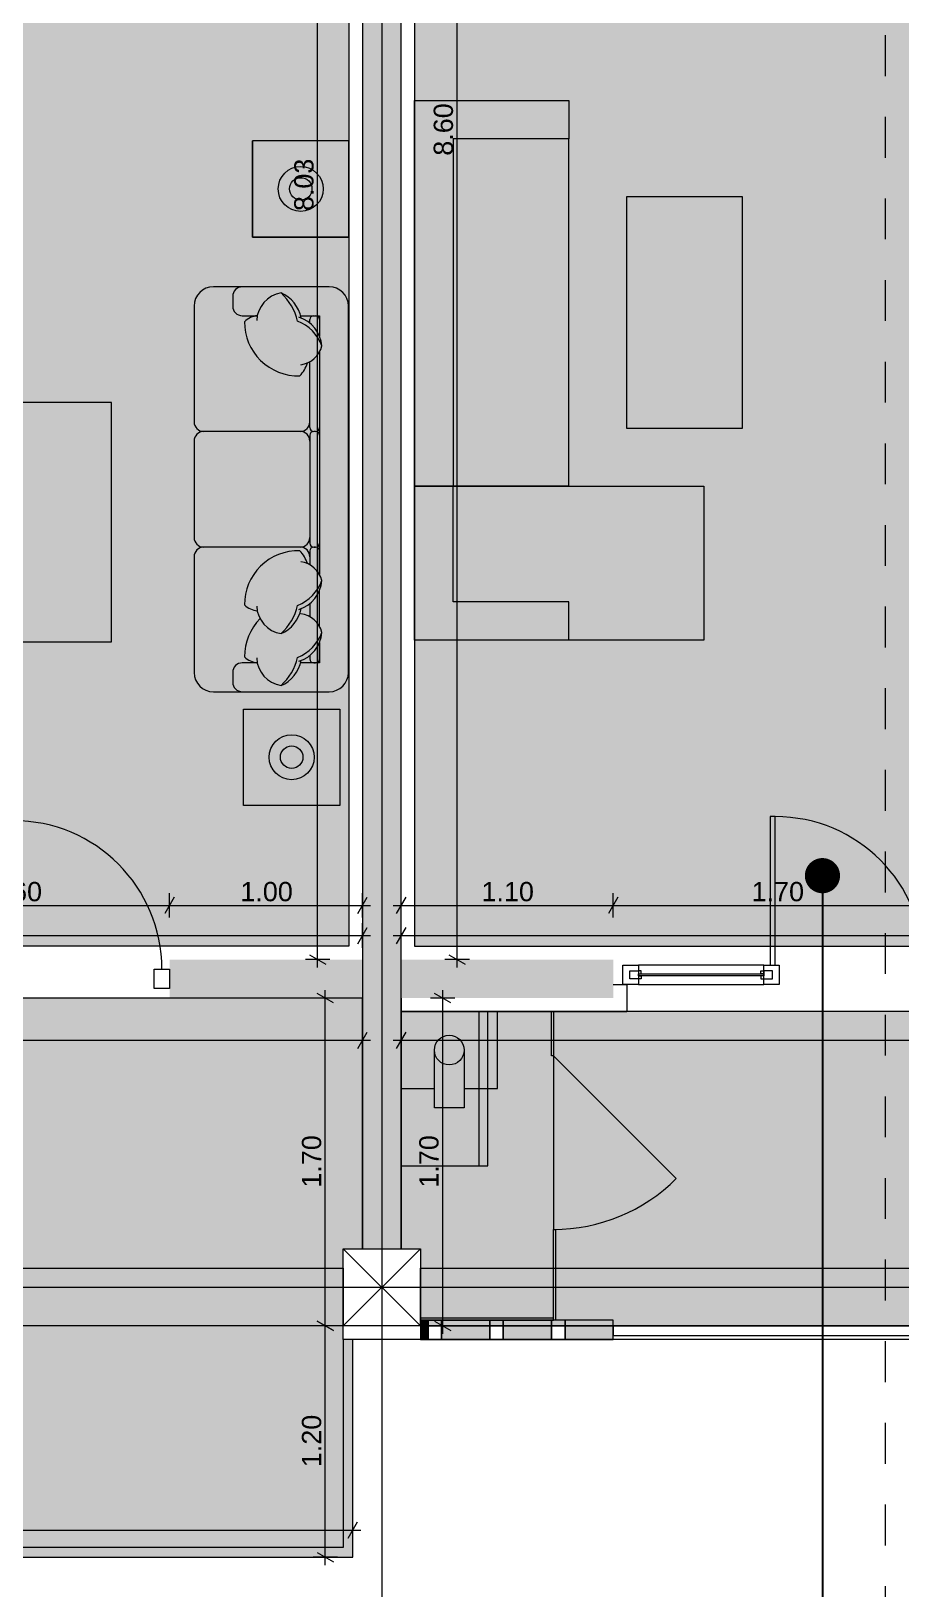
# Model space of a CAD drawing. Header units: millimetres. Extents: x 475616349 to 476941521, y 4620115302 to 4621446928.
# Drawn here: x 476502821 to 476507329, y 4620462746 to 4620470825 of the extents above; entities that cross this region are included whole.
import ezdxf

# ---------------------------------------------------------------- set-up
doc = ezdxf.new("R2010")
doc.units = ezdxf.units.MM
doc.header["$MEASUREMENT"] = 0
doc.linetypes.add('Dashed', pattern=[423.333333, 211.666667, -211.666667])
for name, color, linetype, lineweight in [('2D Drafting - General_Pen_No__1_Pen_No__7', 7, 'Continuous', 0), ('2D Drafting - General_Pen_No__250_Pen_No__7_Pen_No__250', 7, 'Continuous', 0), ('2D Drafting - General_Pen_No__250_Pen_No__7_Pen_No__7', 7, 'Continuous', 0), ('2D Drafting - General_Pen_No__7_Pen_No__250', 7, 'Continuous', 0), ('2D Drafting - General_Pen_No__7_Pen_No__7_Pen_No__7', 7, 'Continuous', 0), ('Doors_Pen_No__7_Pen_No__7_Pen_No__7', 7, 'Continuous', 0), ('G-Anno-Nplt_Pen_No__151', 151, 'Continuous', 0), ('G-Anno-Nplt_Pen_No__255', 255, 'Continuous', 0), ('G-Anno-Nplt_Pen_No__4', 7, 'Continuous', 0), ('gegmebi_Pen_No__1_Pen_No__7', 7, 'Continuous', 0), ('kar-panjara_Pen_No__7_Pen_No__7_Pen_No__7', 7, 'Continuous', 0), ('New_0_Pen_No__7', 7, 'Continuous', 0), ('New_2D Drafting - General_Pen_No__250_Pen_No__7_Pen_No__255', 255, 'Continuous', 0), ('New_2D Drafting - General_Pen_No__2_Pen_No__250', 7, 'Continuous', 0), ('New_aveji_Pen_No__7', 7, 'Continuous', 0), ('New_G-Anno-Nplt_Pen_No__250', 7, 'Continuous', 0), ('New_G-Anno-Nplt_Pen_No__4', 7, 'Continuous', 0), ('New_reg_nak_Pen_No__250', 7, 'Continuous', 0), ('New_reg_nak_Pen_No__7', 7, 'Continuous', 0), ('New_shenobebi_Pen_No__1', 1, 'Continuous', 0), ('New_Structural - Bearing_Pen_No__250', 7, 'Continuous', 0), ('New_Structural - Bearing_Pen_No__7', 7, 'Continuous', 0), ('New_zoma_Pen_No__4', 7, 'Continuous', 0), ('New_zoma_Pen_No__7', 7, 'Continuous', 0), ('zoma_Pen_No__142', 142, 'Continuous', 0), ('zoma_Pen_No__5_Pen_No__5', 5, 'Continuous', 0)]:
    doc.layers.add(name, color=color, linetype=linetype, lineweight=lineweight)
doc.layers.add('New_zoma', color=7, linetype='Continuous')
doc.layers.add('zoma', color=7, linetype='Continuous')
doc.styles.add('GENERATED_STYLE_1', font='arial.ttf')
doc.styles.add('GENERATED_STYLE_2', font='arial.ttf')
doc.dimstyles.new('GENERATED_STYLE__1', dxfattribs={"dimtxt": 200, "dimasz": 64.421331, "dimexe": 0.18, "dimexo": 3, "dimgap": 0.09, "dimtad": 1, "dimtih": 1, "dimtoh": 1, "dimlfac": 0.001, "dimzin": 0, "dimdsep": 46, "dimtxsty": 'GENERATED_STYLE_2', "dimblk": 'ARROWHEAD_2', "dimblk1": 'ARROWHEAD_2', "dimblk2": 'ARROWHEAD_2', "dimcen": 0.09, "dimclrd": 142, "dimclre": 142, "dimclrt": 142, "dimadec": 0, "dimazin": 0, "dimtfac": 1, "dimtdec": 4, "dimtmove": 0, "dimatfit": 3, "dimfxl": 1, "dimtolj": 1, "dimtzin": 0, "dimarcsym": 0})
doc.dimstyles.new('GENERATED_STYLE__18', dxfattribs={"dimtxt": 100, "dimasz": 64.421331, "dimexe": 0.18, "dimexo": 3, "dimgap": 0.09, "dimtad": 1, "dimtih": 1, "dimtoh": 1, "dimlfac": 0.001, "dimzin": 0, "dimdsep": 46, "dimtxsty": 'GENERATED_STYLE_1', "dimblk": 'ARROWHEAD_2', "dimblk1": 'ARROWHEAD_2', "dimblk2": 'ARROWHEAD_2', "dimcen": 0.09, "dimclrd": 7, "dimclre": 7, "dimclrt": 7, "dimadec": 0, "dimazin": 0, "dimtfac": 1, "dimtdec": 4, "dimtmove": 0, "dimatfit": 3, "dimfxl": 1, "dimtolj": 1, "dimtzin": 0, "dimarcsym": 0})
doc.dimstyles.new('GENERATED_STYLE__19', dxfattribs={"dimtxt": 100, "dimasz": 64.421331, "dimexe": 0.18, "dimexo": 3, "dimgap": 0.09, "dimtad": 1, "dimlfac": 0.001, "dimzin": 0, "dimdsep": 46, "dimtxsty": 'GENERATED_STYLE_1', "dimblk": 'ARROWHEAD_2', "dimblk1": 'ARROWHEAD_2', "dimblk2": 'ARROWHEAD_2', "dimcen": 0.09, "dimclrd": 7, "dimclre": 7, "dimclrt": 7, "dimadec": 0, "dimazin": 0, "dimtfac": 1, "dimtdec": 4, "dimtmove": 0, "dimatfit": 3, "dimfxl": 1, "dimtolj": 1, "dimtzin": 0, "dimarcsym": 0})
doc.dimstyles.new('GENERATED_STYLE__3', dxfattribs={"dimtxt": 200, "dimasz": 64.421331, "dimexe": 0.18, "dimexo": 3, "dimgap": 0.09, "dimtad": 1, "dimtih": 1, "dimtoh": 1, "dimlfac": 0.001, "dimzin": 0, "dimdsep": 46, "dimtxsty": 'GENERATED_STYLE_2', "dimblk": 'ARROWHEAD_2', "dimblk1": 'ARROWHEAD_2', "dimblk2": 'ARROWHEAD_2', "dimcen": 0.09, "dimclrd": 142, "dimclre": 142, "dimclrt": 142, "dimadec": 0, "dimazin": 0, "dimtfac": 1, "dimtdec": 4, "dimtmove": 2, "dimatfit": 3, "dimfxl": 1, "dimtolj": 1, "dimtzin": 0, "dimarcsym": 0})
doc.dimstyles.new('GENERATED_STYLE__47', dxfattribs={"dimtxt": 0.18, "dimasz": 364.8, "dimexe": 0.18, "dimexo": 0.0625, "dimgap": 0.09, "dimtad": 0, "dimtih": 1, "dimtoh": 1, "dimdec": 4, "dimzin": 0, "dimdsep": 46, "dimcen": 0.09, "dimadec": 0, "dimazin": 0, "dimtfac": 1, "dimtdec": 4, "dimtmove": 0, "dimatfit": 3, "dimldrblk": 'ARROWHEAD_11', "dimfxl": 1, "dimtolj": 1, "dimtzin": 0, "dimarcsym": 0})

# ---------------------------------------------------------------- blocks, each defined once
blk = doc.blocks.new('*D1298', base_point=(476577134.1, 4620325125.7))
at = {"layer": 'New_zoma_Pen_No__4', "color": 7, "linetype": 'Continuous', "lineweight": 0, "transparency": 16777216}
for p, q in [((476497738.4, 4620466070.8), (476497738.4, 4620466197.9)), ((476504538.4, 4620466070.8), (476504538.4, 4620466197.9)), ((476497696.9, 4620466134.3), (476497738.4, 4620466134.3)), ((476497762.8, 4620466176.7), (476497713.9, 4620466092)), ((476497738.4, 4620466134.3), (476504538.4, 4620466134.3)), ((476504513.9, 4620466092), (476504562.8, 4620466176.7)), ((476504538.4, 4620466134.3), (476504579.8, 4620466134.3))]:
    blk.add_line(p, q, dxfattribs=at)
at = {"layer": 'New_zoma_Pen_No__7', "color": 7, "lineweight": 0, "transparency": 16777216, "insert": (476501005.3, 4620466154.3), "char_height": 100, "attachment_point": 7, "style": 'GENERATED_STYLE_1'}
blk.add_mtext('\\A1;{\\pql;\\fArial|b0|i0|c0|p34;6.80}', dxfattribs=at)
blk = doc.blocks.new('ARROWHEAD_2')
at = {"color": 0, "linetype": 'Continuous', "lineweight": 0}
for p, q in [((0, 0), (-1, 0)), ((-0.38, -0.66), (0.38, 0.66))]:
    blk.add_line(p, q, dxfattribs=at)
blk = doc.blocks.new('*D1302', base_point=(476577134.1, 4620325125.7))
at = {"layer": 'New_zoma_Pen_No__4', "color": 7, "linetype": 'Continuous', "lineweight": 0, "transparency": 16777216}
for p, q in [((476501963.1, 4620466333.1), (476501914.2, 4620466248.4)), ((476501938.7, 4620466227.2), (476501938.7, 4620466354.3)), ((476501938.7, 4620466290.7), (476503538.7, 4620466290.7)), ((476503563.1, 4620466333.1), (476503514.2, 4620466248.4)), ((476503538.7, 4620466227.2), (476503538.7, 4620466354.3))]:
    blk.add_line(p, q, dxfattribs=at)
at = {"layer": 'New_zoma_Pen_No__7', "color": 7, "lineweight": 0, "transparency": 16777216, "insert": (476502605.6, 4620466310.7), "char_height": 100, "attachment_point": 7, "style": 'GENERATED_STYLE_1'}
blk.add_mtext('\\A1;{\\pql;\\fArial|b0|i0|c0|p34;1.60}', dxfattribs=at)
blk = doc.blocks.new('*D1303', base_point=(476577134.1, 4620325125.7))
at = {"layer": 'New_zoma_Pen_No__4', "color": 7, "linetype": 'Continuous', "lineweight": 0, "transparency": 16777216}
for p, q in [((476503563.1, 4620466333.1), (476503514.2, 4620466248.4)), ((476503538.7, 4620466227.2), (476503538.7, 4620466354.3)), ((476503538.7, 4620466290.7), (476504538.4, 4620466290.7)), ((476504513.9, 4620466248.4), (476504562.8, 4620466333.1)), ((476504538.4, 4620466227.2), (476504538.4, 4620466354.3)), ((476504538.4, 4620466290.7), (476504579.8, 4620466290.7))]:
    blk.add_line(p, q, dxfattribs=at)
at = {"layer": 'New_zoma_Pen_No__7', "color": 7, "lineweight": 0, "transparency": 16777216, "insert": (476503905.5, 4620466310.7), "char_height": 100, "attachment_point": 7, "style": 'GENERATED_STYLE_1'}
blk.add_mtext('\\A1;{\\pql;\\fArial|b0|i0|c0|p34;1.00}', dxfattribs=at)
blk = doc.blocks.new('*D1312', base_point=(476577134.1, 4620325125.7))
at = {"layer": 'New_zoma_Pen_No__4', "color": 7, "linetype": 'Continuous', "lineweight": 0, "transparency": 16777216}
for p, q in [((476504369.7, 4620474039), (476504242.5, 4620474039)), ((476504263.7, 4620474063.4), (476504348.5, 4620474014.5)), ((476504306.1, 4620466010), (476504306.1, 4620474039)), ((476504263.7, 4620466034.4), (476504348.5, 4620465985.5)), ((476504369.7, 4620466010), (476504242.5, 4620466010)), ((476504306.1, 4620465968.5), (476504306.1, 4620466010))]:
    blk.add_line(p, q, dxfattribs=at)
at = {"layer": 'New_zoma_Pen_No__7', "color": 7, "lineweight": 0, "transparency": 16777216, "insert": (476504286.1, 4620469891.4), "char_height": 100, "attachment_point": 7, "rotation": 90, "style": 'GENERATED_STYLE_1'}
blk.add_mtext('\\A1;{\\pql;\\fArial|b0|i0|c0|p34;8.03}', dxfattribs=at)
blk = doc.blocks.new('*D1315', base_point=(476577134.1, 4620325125.7))
at = {"layer": 'New_zoma_Pen_No__4', "color": 7, "linetype": 'Continuous', "lineweight": 0, "transparency": 16777216}
for p, q in [((476504738.4, 4620466070.8), (476504738.4, 4620466197.9)), ((476511438.4, 4620466070.8), (476511438.4, 4620466197.9)), ((476504696.9, 4620466134.3), (476504738.4, 4620466134.3)), ((476504762.8, 4620466176.7), (476504713.9, 4620466092)), ((476504738.4, 4620466134.3), (476511438.4, 4620466134.3)), ((476511413.9, 4620466092), (476511462.8, 4620466176.7)), ((476511438.4, 4620466134.3), (476511479.8, 4620466134.3))]:
    blk.add_line(p, q, dxfattribs=at)
at = {"layer": 'New_zoma_Pen_No__7', "color": 7, "lineweight": 0, "transparency": 16777216, "insert": (476507955.3, 4620466154.3), "char_height": 100, "attachment_point": 7, "style": 'GENERATED_STYLE_1'}
blk.add_mtext('\\A1;{\\pql;\\fArial|b0|i0|c0|p34;6.70}', dxfattribs=at)
blk = doc.blocks.new('*D1316', base_point=(476577134.1, 4620325125.7))
at = {"layer": 'New_zoma_Pen_No__4', "color": 7, "linetype": 'Continuous', "lineweight": 0, "transparency": 16777216}
for p, q in [((476504696.9, 4620466290.7), (476504738.4, 4620466290.7)), ((476504762.8, 4620466333.1), (476504713.9, 4620466248.4)), ((476504738.4, 4620466227.2), (476504738.4, 4620466354.3)), ((476504738.4, 4620466290.7), (476505838.4, 4620466290.7)), ((476505862.8, 4620466333.1), (476505813.9, 4620466248.4)), ((476505838.4, 4620466227.2), (476505838.4, 4620466354.3))]:
    blk.add_line(p, q, dxfattribs=at)
at = {"layer": 'New_zoma_Pen_No__7', "color": 7, "lineweight": 0, "transparency": 16777216, "insert": (476505155.3, 4620466310.7), "char_height": 100, "attachment_point": 7, "style": 'GENERATED_STYLE_1'}
blk.add_mtext('\\A1;{\\pql;\\fArial|b0|i0|c0|p34;1.10}', dxfattribs=at)
blk = doc.blocks.new('*D1317', base_point=(476577134.1, 4620325125.7))
at = {"layer": 'New_zoma_Pen_No__4', "color": 7, "linetype": 'Continuous', "lineweight": 0, "transparency": 16777216}
for p, q in [((476505862.8, 4620466333.1), (476505813.9, 4620466248.4)), ((476505838.4, 4620466227.2), (476505838.4, 4620466354.3)), ((476505838.4, 4620466290.7), (476507538.5, 4620466290.7)), ((476507562.9, 4620466333.1), (476507514, 4620466248.4)), ((476507538.5, 4620466227.2), (476507538.5, 4620466354.3))]:
    blk.add_line(p, q, dxfattribs=at)
at = {"layer": 'New_zoma_Pen_No__7', "color": 7, "lineweight": 0, "transparency": 16777216, "insert": (476506555.4, 4620466310.7), "char_height": 100, "attachment_point": 7, "style": 'GENERATED_STYLE_1'}
blk.add_mtext('\\A1;{\\pql;\\fArial|b0|i0|c0|p34;1.70}', dxfattribs=at)
blk = doc.blocks.new('*D1321', base_point=(476577134.1, 4620325125.7))
at = {"layer": 'New_zoma_Pen_No__4', "color": 7, "linetype": 'Continuous', "lineweight": 0, "transparency": 16777216}
for p, q in [((476497762.8, 4620465633.4), (476497713.9, 4620465548.7)), ((476497738.4, 4620465527.5), (476497738.4, 4620465654.6)), ((476504513.9, 4620465548.7), (476504562.8, 4620465633.4)), ((476504538.4, 4620465527.5), (476504538.4, 4620465654.6)), ((476497696.9, 4620465591), (476497738.4, 4620465591)), ((476497738.4, 4620465591), (476504538.4, 4620465591)), ((476504538.4, 4620465591), (476504579.8, 4620465591))]:
    blk.add_line(p, q, dxfattribs=at)
at = {"layer": 'New_zoma_Pen_No__7', "color": 7, "lineweight": 0, "transparency": 16777216, "insert": (476501005.3, 4620465611), "char_height": 100, "attachment_point": 7, "style": 'GENERATED_STYLE_1'}
blk.add_mtext('\\A1;{\\pql;\\fArial|b0|i0|c0|p34;6.80}', dxfattribs=at)
blk = doc.blocks.new('*D1322', base_point=(476577134.1, 4620325125.7))
at = {"layer": 'New_zoma_Pen_No__4', "color": 7, "linetype": 'Continuous', "lineweight": 0, "transparency": 16777216}
for p, q in [((476504409.4, 4620465810), (476504282.2, 4620465810)), ((476504388.2, 4620465785.5), (476504303.4, 4620465834.4)), ((476504345.8, 4620465810), (476504345.8, 4620465851.4)), ((476504345.8, 4620464110), (476504345.8, 4620465810)), ((476504409.4, 4620464110), (476504282.2, 4620464110)), ((476504303.4, 4620464134.4), (476504388.2, 4620464085.5)), ((476504345.8, 4620464068.5), (476504345.8, 4620464110))]:
    blk.add_line(p, q, dxfattribs=at)
at = {"layer": 'New_zoma_Pen_No__7', "color": 7, "lineweight": 0, "transparency": 16777216, "insert": (476504325.8, 4620464826.9), "char_height": 100, "attachment_point": 7, "rotation": 90, "style": 'GENERATED_STYLE_1'}
blk.add_mtext('\\A1;{\\pql;\\fArial|b0|i0|c0|p34;1.70}', dxfattribs=at)
blk = doc.blocks.new('*D1324', base_point=(476577134.1, 4620325125.7))
at = {"layer": 'New_zoma_Pen_No__4', "color": 7, "linetype": 'Continuous', "lineweight": 0, "transparency": 16777216}
for p, q in [((476504762.8, 4620465633.4), (476504713.9, 4620465548.7)), ((476504738.4, 4620465527.5), (476504738.4, 4620465654.6)), ((476511413.9, 4620465548.7), (476511462.8, 4620465633.4)), ((476511438.4, 4620465527.5), (476511438.4, 4620465654.6)), ((476504696.9, 4620465591), (476504738.4, 4620465591)), ((476504738.4, 4620465591), (476511438.4, 4620465591)), ((476511438.4, 4620465591), (476511479.8, 4620465591))]:
    blk.add_line(p, q, dxfattribs=at)
at = {"layer": 'New_zoma_Pen_No__7', "color": 7, "lineweight": 0, "transparency": 16777216, "insert": (476507955.3, 4620465611), "char_height": 100, "attachment_point": 7, "style": 'GENERATED_STYLE_1'}
blk.add_mtext('\\A1;{\\pql;\\fArial|b0|i0|c0|p34;6.70}', dxfattribs=at)
blk = doc.blocks.new('*D1327', base_point=(476577134.1, 4620325125.7))
at = {"layer": 'New_zoma_Pen_No__4', "color": 7, "linetype": 'Continuous', "lineweight": 0, "transparency": 16777216}
for p, q in [((476505092.6, 4620474613.2), (476504965.4, 4620474613.2)), ((476505071.4, 4620474588.8), (476504986.6, 4620474637.7)), ((476505029, 4620474613.2), (476505029, 4620474654.7)), ((476505029, 4620466010), (476505029, 4620474613.2)), ((476504986.6, 4620466034.4), (476505071.4, 4620465985.5)), ((476505092.6, 4620466010), (476504965.4, 4620466010)), ((476505029, 4620465968.5), (476505029, 4620466010))]:
    blk.add_line(p, q, dxfattribs=at)
at = {"layer": 'New_zoma_Pen_No__7', "color": 7, "lineweight": 0, "transparency": 16777216, "insert": (476505009, 4620470178.6), "char_height": 100, "attachment_point": 7, "rotation": 90, "style": 'GENERATED_STYLE_1'}
blk.add_mtext('\\A1;{\\pql;\\fArial|b0|i0|c0|p34;8.60}', dxfattribs=at)
blk = doc.blocks.new('*D1380', base_point=(476577134.1, 4620325125.7))
at = {"layer": 'New_zoma_Pen_No__4', "color": 7, "linetype": 'Continuous', "lineweight": 0, "transparency": 16777216}
for p, q in [((476504409.4, 4620464110), (476504282.2, 4620464110)), ((476504388.2, 4620464085.5), (476504303.4, 4620464134.4)), ((476504345.8, 4620464110), (476504345.8, 4620464151.4)), ((476504345.8, 4620462910.2), (476504345.8, 4620464110)), ((476504409.4, 4620462910.2), (476504282.2, 4620462910.2)), ((476504303.4, 4620462934.7), (476504388.2, 4620462885.7)), ((476504345.8, 4620462868.7), (476504345.8, 4620462910.2))]:
    blk.add_line(p, q, dxfattribs=at)
at = {"layer": 'New_zoma_Pen_No__7', "color": 7, "lineweight": 0, "transparency": 16777216, "insert": (476504325.8, 4620463377.1), "char_height": 100, "attachment_point": 7, "rotation": 90, "style": 'GENERATED_STYLE_1'}
blk.add_mtext('\\A1;{\\pql;\\fArial|b0|i0|c0|p34;1.20}', dxfattribs=at)
blk = doc.blocks.new('*D1381', base_point=(476577134.1, 4620325125.7))
at = {"layer": 'New_zoma_Pen_No__4', "color": 7, "linetype": 'Continuous', "lineweight": 0, "transparency": 16777216}
for p, q in [((476498546.9, 4620463050.6), (476498588.4, 4620463050.6)), ((476498612.8, 4620463092.9), (476498563.9, 4620463008.2)), ((476498588.4, 4620462987), (476498588.4, 4620463114.1)), ((476498588.4, 4620463050.6), (476504488.4, 4620463050.6)), ((476504463.9, 4620463008.2), (476504512.8, 4620463092.9)), ((476504488.4, 4620462987), (476504488.4, 4620463114.1)), ((476504488.4, 4620463050.6), (476504529.8, 4620463050.6))]:
    blk.add_line(p, q, dxfattribs=at)
at = {"layer": 'New_zoma_Pen_No__7', "color": 7, "lineweight": 0, "transparency": 16777216, "insert": (476501405.3, 4620463070.6), "char_height": 100, "attachment_point": 7, "style": 'GENERATED_STYLE_1'}
blk.add_mtext('\\A1;{\\pql;\\fArial|b0|i0|c0|p34;5.90}', dxfattribs=at)
blk = doc.blocks.new('*D1383', base_point=(476577134.1, 4620325125.7))
at = {"layer": 'New_zoma_Pen_No__4', "color": 7, "linetype": 'Continuous', "lineweight": 0, "transparency": 16777216}
for p, q in [((476505017.7, 4620465810), (476504890.5, 4620465810)), ((476504996.5, 4620465785.5), (476504911.7, 4620465834.4)), ((476504954.1, 4620465810), (476504954.1, 4620465851.4)), ((476504954.1, 4620464110), (476504954.1, 4620465810)), ((476505017.7, 4620464110), (476504890.5, 4620464110)), ((476504911.7, 4620464134.4), (476504996.5, 4620464085.5)), ((476504954.1, 4620464068.5), (476504954.1, 4620464110))]:
    blk.add_line(p, q, dxfattribs=at)
at = {"layer": 'New_zoma_Pen_No__7', "color": 7, "lineweight": 0, "transparency": 16777216, "insert": (476504934.1, 4620464826.9), "char_height": 100, "attachment_point": 7, "rotation": 89.99949, "style": 'GENERATED_STYLE_1'}
blk.add_mtext('\\A1;{\\pql;\\fArial|b0|i0|c0|p34;1.70}', dxfattribs=at)
blk = doc.blocks.new('*D1385', base_point=(476577134.1, 4620325125.7))
at = {"layer": 'zoma_Pen_No__142', "color": 142, "linetype": 'Continuous', "lineweight": 0, "transparency": 16777216}
for p, q in [((476497762.8, 4620462508), (476497713.9, 4620462423.2)), ((476497738.4, 4620462402), (476497738.4, 4620462529.2)), ((476504662.8, 4620462508), (476504613.9, 4620462423.2)), ((476504638.4, 4620462402), (476504638.4, 4620462529.2)), ((476497696.9, 4620462465.6), (476497738.4, 4620462465.6)), ((476497738.4, 4620462465.6), (476504638.4, 4620462465.6))]:
    blk.add_line(p, q, dxfattribs=at)
at = {"layer": 'zoma_Pen_No__142', "color": 142, "lineweight": 0, "transparency": 16777216, "insert": (476500922.3, 4620462505.6), "char_height": 200, "attachment_point": 7, "style": 'GENERATED_STYLE_2'}
blk.add_mtext('\\A1;{\\pql;\\fArial CYR|b0|i0|c204|p34;6.90}', dxfattribs=at)
blk = doc.blocks.new('*D1386', base_point=(476577134.1, 4620325125.7))
at = {"layer": 'zoma_Pen_No__142', "color": 142, "linetype": 'Continuous', "lineweight": 0, "transparency": 16777216}
for p, q in [((476504662.8, 4620462508), (476504613.9, 4620462423.2)), ((476504638.4, 4620462402), (476504638.4, 4620462529.2)), ((476511562.8, 4620462508), (476511513.9, 4620462423.2)), ((476511538.4, 4620462402), (476511538.4, 4620462529.2)), ((476504638.4, 4620462465.6), (476511538.4, 4620462465.6))]:
    blk.add_line(p, q, dxfattribs=at)
at = {"layer": 'zoma_Pen_No__142', "color": 142, "lineweight": 0, "transparency": 16777216, "insert": (476507822.3, 4620462505.6), "char_height": 200, "attachment_point": 7, "style": 'GENERATED_STYLE_2'}
blk.add_mtext('\\A1;{\\pql;\\fArial CYR|b0|i0|c204|p34;6.90}', dxfattribs=at)
blk = doc.blocks.new('*D1434', base_point=(476577134.1, 4620325125.7))
at = {"layer": 'zoma_Pen_No__142', "color": 142, "linetype": 'Continuous', "lineweight": 0, "transparency": 16777216}
for p, q in [((476497962.8, 4620462130.8), (476497913.9, 4620462046)), ((476497938.4, 4620462024.8), (476497938.4, 4620462152)), ((476497938.4, 4620462088.4), (476504438.4, 4620462088.4)), ((476504462.8, 4620462130.8), (476504413.9, 4620462046)), ((476504438.4, 4620462024.8), (476504438.4, 4620462152))]:
    blk.add_line(p, q, dxfattribs=at)
at = {"layer": 'zoma_Pen_No__142', "color": 142, "lineweight": 0, "transparency": 16777216, "char_height": 200, "attachment_point": 7, "style": 'GENERATED_STYLE_2'}
for s, insert in [('\\A1;{\\pql;\\fArial CYR|b0|i0|c204|p34;6.50}', (476500922.3, 4620462128.4)), ('\\A1;{\\pql;\\fArial CYR|b0|i0|c204|p34;0.40}', (476503881.8, 4620462128.4))]:
    blk.add_mtext(s, dxfattribs=dict(at, insert=insert))
blk = doc.blocks.new('*D1435', base_point=(476577134.1, 4620325125.7))
at = {"layer": 'zoma_Pen_No__142', "color": 142, "linetype": 'Continuous', "lineweight": 0, "transparency": 16777216}
for p, q in [((476504462.8, 4620462130.8), (476504413.9, 4620462046)), ((476504438.4, 4620462024.8), (476504438.4, 4620462152)), ((476504438.4, 4620462088.4), (476504838.4, 4620462088.4)), ((476504862.8, 4620462130.8), (476504813.9, 4620462046)), ((476504838.4, 4620462024.8), (476504838.4, 4620462152))]:
    blk.add_line(p, q, dxfattribs=at)
blk = doc.blocks.new('*D1436', base_point=(476577134.1, 4620325125.7))
at = {"layer": 'zoma_Pen_No__142', "color": 142, "linetype": 'Continuous', "lineweight": 0, "transparency": 16777216}
for p, q in [((476504862.8, 4620462130.8), (476504813.9, 4620462046)), ((476504838.4, 4620462024.8), (476504838.4, 4620462152)), ((476504838.4, 4620462088.4), (476511338.4, 4620462088.4)), ((476511362.8, 4620462130.8), (476511313.9, 4620462046)), ((476511338.4, 4620462024.8), (476511338.4, 4620462152))]:
    blk.add_line(p, q, dxfattribs=at)
at = {"layer": 'zoma_Pen_No__142', "color": 142, "lineweight": 0, "transparency": 16777216, "char_height": 200, "attachment_point": 7, "style": 'GENERATED_STYLE_2'}
for s, insert in [('\\A1;{\\pql;\\fArial CYR|b0|i0|c204|p34;6.50}', (476507822.3, 4620462128.4)), ('\\A1;{\\pql;\\fArial CYR|b0|i0|c204|p34;0.40}', (476510781.8, 4620462128.4))]:
    blk.add_mtext(s, dxfattribs=dict(at, insert=insert))
blk = doc.blocks.new('*D1446', base_point=(476577134.1, 4620325125.7))
at = {"layer": 'zoma_Pen_No__142', "color": 142, "linetype": 'Continuous', "lineweight": 0, "transparency": 16777216}
for p, q in [((476497538.4, 4620461628.9), (476497538.4, 4620461756)), ((476539338.4, 4620461628.9), (476539338.4, 4620461756)), ((476497496.9, 4620461692.4), (476497538.4, 4620461692.4)), ((476497562.8, 4620461734.8), (476497513.9, 4620461650)), ((476497538.4, 4620461692.4), (476539338.4, 4620461692.4)), ((476539313.9, 4620461650), (476539362.8, 4620461734.8)), ((476539338.4, 4620461692.4), (476539379.8, 4620461692.4))]:
    blk.add_line(p, q, dxfattribs=at)
at = {"layer": 'zoma_Pen_No__142', "color": 142, "lineweight": 0, "transparency": 16777216, "insert": (476518661.7, 4620461732.4), "char_height": 200, "attachment_point": 7, "style": 'GENERATED_STYLE_2'}
blk.add_mtext('\\A1;{\\pql;\\fArial CYR|b0|i0|c204|p34;41.80}', dxfattribs=at)
blk = doc.blocks.new('ARROWHEAD_11')
at = {"color": 0, "linetype": 'Continuous', "lineweight": 0}
blk.add_line((0, 0), (-1, 0), dxfattribs=at)
at = {"color": 0, "linetype": 'Continuous', "lineweight": 0, "const_width": 0.25, "flags": 128}
blk.add_lwpolyline([(-0.125, 0, 1), (0.125, 0, 1)], format="xyb", close=True, dxfattribs=at)

msp = doc.modelspace()

# ---------------------------------------------------------------- hatches: boundary and pattern name
at = {"layer": '2D Drafting - General_Pen_No__250_Pen_No__7_Pen_No__7', "linetype": 'Continuous', "lineweight": 0}
for points in [[(476504738.366, 4620464509.976), (476504738.366, 4620471009.976), (476504538.366, 4620471009.976), (476504538.366, 4620464509.976)], [(476504538.366, 4620465809.976), (476503538.66, 4620465809.976), (476503538.66, 4620466009.976), (476504538.366, 4620466009.976)], [(476505838.366, 4620465809.976), (476505838.366, 4620466009.976), (476504738.366, 4620466009.976), (476504738.366, 4620465809.976)], [(476505528.449, 4620465740.315), (476505528.449, 4620465509.971), (476505518.449, 4620465509.971), (476505518.449, 4620465740.315)], [(476505538.46, 4620464609.972), (476505538.46, 4620464139.976), (476505528.46, 4620464139.976), (476505528.46, 4620464609.972)], [(476505528.46, 4620464149.976), (476504838.46, 4620464149.976), (476504838.46, 4620464139.976), (476505528.46, 4620464139.976)]]:
    msp.add_hatch(color=7, dxfattribs=at).paths.add_polyline_path(points)
at = {"layer": 'G-Anno-Nplt_Pen_No__151', "linetype": 'Continuous', "lineweight": 0, "true_color": 0x1f2f3f}
for points in [[(476497738.366, 4620474509.976), (476497938.366, 4620474509.976), (476497938.366, 4620474809.976), (476498138.366, 4620474809.976), (476498138.366, 4620475500.163), (476497738.366, 4620475500.163), (476497738.366, 4620475712.812), (476497808.366, 4620475712.812), (476497808.366, 4620480439.976), (476501308.548, 4620480439.976), (476501308.548, 4620481539.976), (476504368.366, 4620481539.976), (476504368.366, 4620481339.976), (476504368.366, 4620477603.595), (476504368.366, 4620474679.976), (476504068.366, 4620474679.976), (476504068.366, 4620473968.957), (476504538.366, 4620473968.957), (476504538.366, 4620471409.976), (476504438.366, 4620471409.976), (476504438.366, 4620471129.975), (476504368.366, 4620471129.975), (476504368.366, 4620470939.976), (476504468.366, 4620470939.976), (476504468.366, 4620466079.976), (476497808.366, 4620466079.975), (476497808.366, 4620470349.788), (476498208.366, 4620470349.788), (476498208.366, 4620471179.976), (476498008.366, 4620471179.976), (476498008.366, 4620471479.976), (476497808.366, 4620471479.976), (476497808.366, 4620473782.811), (476497738.366, 4620473782.811)], [(476504908.366, 4620470939.976), (476504808.366, 4620470939.976), (476504808.366, 4620466079.976), (476511368.366, 4620466079.976), (476511368.366, 4620470939.976), (476511268.366, 4620470939.976), (476511268.366, 4620471479.976), (476511368.366, 4620471479.976), (476511368.366, 4620472161.319), (476511438.366, 4620472161.319), (476511438.366, 4620474213.233), (476510898.178, 4620474213.233), (476510898.178, 4620474613.233), (476509848.328, 4620474613.233), (476509848.328, 4620474543.233), (476505648.554, 4620474543.233), (476505648.554, 4620474143.233), (476504808.366, 4620474143.233), (476504808.366, 4620471479.976), (476504908.366, 4620471479.976)]]:
    msp.add_hatch(color=169, dxfattribs=at).paths.add_polyline_path(points)
at = {"layer": 'G-Anno-Nplt_Pen_No__255', "linetype": 'Continuous', "lineweight": 0, "true_color": 0x3f3f3f}
for points in [[(476504538.366, 4620465809.976), (476497738.366, 4620465809.976), (476497738.366, 4620464509.976), (476497938.366, 4620464509.976), (476497938.366, 4620464109.976), (476498588.366, 4620464109.976), (476498638.367, 4620464109.976), (476498638.367, 4620464039.989), (476498588.366, 4620464039.989), (476498588.366, 4620462910.233), (476504488.366, 4620462910.183), (476504488.366, 4620464039.976), (476504438.366, 4620464039.976), (476504438.366, 4620464509.976), (476504538.366, 4620464509.976)], [(476511438.366, 4620465740.315), (476504738.366, 4620465740.315), (476504738.366, 4620464509.976), (476504838.366, 4620464509.976), (476504838.366, 4620464109.976), (476511338.366, 4620464109.976), (476511338.366, 4620464509.976), (476511438.366, 4620464509.976)]]:
    msp.add_hatch(color=250, dxfattribs=at).paths.add_polyline_path(points)
at = {"layer": 'New_2D Drafting - General_Pen_No__250_Pen_No__7_Pen_No__255', "linetype": 'Continuous', "lineweight": 0}
for points in [[(476504738.365, 4620465740.32), (476505238.365, 4620465740.315), (476505238.362, 4620465340.32), (476505065.377, 4620465340.321), (476505065.376, 4620465240.318), (476504911.35, 4620465240.32), (476504911.351, 4620465340.323), (476504738.362, 4620465340.324)], [(476504738.365, 4620465740.32), (476505188.365, 4620465740.32), (476505188.366, 4620464940.32), (476504738.366, 4620464940.32)]]:
    msp.add_hatch(color=255, dxfattribs=at).paths.add_polyline_path(points)
at = {"layer": 'New_G-Anno-Nplt_Pen_No__250', "linetype": 'Continuous', "lineweight": 0, "true_color": 0x000000}
for points in [[(476504878.366, 4620464139.976), (476504838.366, 4620464139.976), (476504838.366, 4620464039.976), (476504878.366, 4620464039.976)], [(476504948.366, 4620464039.976), (476505198.366, 4620464039.976), (476505198.366, 4620464139.976), (476504948.366, 4620464139.976)], [(476505518.366, 4620464139.976), (476505268.366, 4620464139.976), (476505268.366, 4620464039.976), (476505518.366, 4620464039.976)], [(476505588.366, 4620464039.976), (476505838.366, 4620464039.976), (476505838.366, 4620464139.976), (476505588.366, 4620464139.976)]]:
    msp.add_hatch(color=18, dxfattribs=at).paths.add_polyline_path(points)

# ---------------------------------------------------------------- linework, layer by layer
at = {"layer": '2D Drafting - General_Pen_No__1_Pen_No__7', "color": 7, "linetype": 'Continuous', "lineweight": 0}
for p, q in [((476504438.366, 4620464109.976), (476504838.366, 4620464509.976)), ((476504838.366, 4620464109.976), (476504438.366, 4620464509.976))]:
    msp.add_line(p, q, dxfattribs=at)
at = {"layer": '2D Drafting - General_Pen_No__1_Pen_No__7', "color": 7, "linetype": 'Continuous', "lineweight": 0, "flags": 128}
for points in [[(476504838.366, 4620464109.976), (476504438.366, 4620464109.976), (476504438.366, 4620464509.976), (476504838.366, 4620464509.976)], [(476504438.366, 4620464109.976), (476497938.366, 4620464109.976), (476497938.366, 4620464409.976), (476504438.366, 4620464409.976)], [(476511338.366, 4620464109.976), (476504838.366, 4620464109.976), (476504838.366, 4620464409.976), (476511338.366, 4620464409.976)]]:
    msp.add_lwpolyline(points, close=True, dxfattribs=at)
at = {"layer": '2D Drafting - General_Pen_No__250_Pen_No__7_Pen_No__250', "color": 7, "linetype": 'Continuous', "lineweight": 0, "flags": 128}
for points in [[(476504738.366, 4620464509.976), (476504738.366, 4620471009.976), (476504538.366, 4620471009.976), (476504538.366, 4620464509.976)], [(476505528.449, 4620465740.315), (476505528.449, 4620465509.971), (476505518.449, 4620465509.971), (476505518.449, 4620465740.315)], [(476505538.46, 4620464609.972), (476505538.46, 4620464139.976), (476505528.46, 4620464139.976), (476505528.46, 4620464609.972)], [(476505528.46, 4620464149.976), (476504838.46, 4620464149.976), (476504838.46, 4620464139.976), (476505528.46, 4620464139.976)]]:
    msp.add_lwpolyline(points, close=True, dxfattribs=at)
at = {"layer": '2D Drafting - General_Pen_No__7_Pen_No__250', "color": 7, "linetype": 'Continuous', "lineweight": 0, "flags": 128}
msp.add_lwpolyline([(476505838.46, 4620465880.572), (476505908.475, 4620465880.571), (476505908.474, 4620465740.309)], dxfattribs=at)
at = {"layer": '2D Drafting - General_Pen_No__7_Pen_No__7_Pen_No__7', "color": 7, "linetype": 'Continuous', "lineweight": 0, "flags": 128}
msp.add_lwpolyline([(476505968.475, 4620465880.574), (476506618.475, 4620465880.603), (476506618.471, 4620465980.542), (476505968.471, 4620465980.513)], close=True, dxfattribs=at)
at = {"layer": '2D Drafting - General_Pen_No__7_Pen_No__7_Pen_No__7', "color": 7, "linetype": 'Continuous', "lineweight": 0}
for centre in [(476502728.344, 4620465959.872), (476506678.16, 4620465980.555)]:
    msp.add_arc(centre, 770.311, 0.005711, 90.0025313, dxfattribs=at)
at = {"layer": 'Doors_Pen_No__7_Pen_No__7_Pen_No__7', "color": 7, "linetype": 'Continuous', "lineweight": 0, "flags": 128}
msp.add_lwpolyline([(476506651.493, 4620465980.554), (476506678.16, 4620465980.555), (476506678.126, 4620466750.866), (476506651.459, 4620466750.865)], close=True, dxfattribs=at)
at = {"layer": 'G-Anno-Nplt_Pen_No__4', "color": 7, "linetype": 'Continuous', "lineweight": 0, "flags": 128}
msp.add_lwpolyline([(476504368.366, 4620477603.595), (476504368.366, 4620474679.976), (476504068.366, 4620474679.976), (476504068.366, 4620473968.957), (476504538.366, 4620473968.957), (476504538.366, 4620471409.976), (476504438.366, 4620471409.976), (476504438.366, 4620471129.975), (476504368.366, 4620471129.975), (476504368.366, 4620470939.976), (476504468.366, 4620470939.976), (476504468.366, 4620466079.976), (476497808.366, 4620466079.975)], dxfattribs=at)
for points in [[(476504908.366, 4620470939.976), (476504808.366, 4620470939.976), (476504808.366, 4620466079.976), (476511368.366, 4620466079.976), (476511368.366, 4620470939.976), (476511268.366, 4620470939.976), (476511268.366, 4620471479.976), (476511368.366, 4620471479.976), (476511368.366, 4620472161.319), (476511438.366, 4620472161.319), (476511438.366, 4620474213.233), (476510898.178, 4620474213.233), (476510898.178, 4620474613.233), (476509848.328, 4620474613.233), (476509848.328, 4620474543.233), (476505648.554, 4620474543.233), (476505648.554, 4620474143.233), (476504808.366, 4620474143.233), (476504808.366, 4620471479.976), (476504908.366, 4620471479.976)], [(476504538.366, 4620465809.976), (476497738.366, 4620465809.976), (476497738.366, 4620464509.976), (476497938.366, 4620464509.976), (476497938.366, 4620464109.976), (476498588.366, 4620464109.976), (476498638.367, 4620464109.976), (476498638.367, 4620464039.989), (476498588.366, 4620464039.989), (476498588.366, 4620462910.233), (476504488.366, 4620462910.183), (476504488.366, 4620464039.976), (476504438.366, 4620464039.976), (476504438.366, 4620464509.976), (476504538.366, 4620464509.976)], [(476511438.366, 4620465740.315), (476504738.366, 4620465740.315), (476504738.366, 4620464509.976), (476504838.366, 4620464509.976), (476504838.366, 4620464109.976), (476511338.366, 4620464109.976), (476511338.366, 4620464509.976), (476511438.366, 4620464509.976)]]:
    msp.add_lwpolyline(points, close=True, dxfattribs=at)
at = {"layer": 'gegmebi_Pen_No__1_Pen_No__7', "color": 7, "linetype": 'Continuous', "lineweight": 0, "flags": 128}
for points in [[(476505065.377, 4620465340.321), (476505238.362, 4620465340.32), (476505238.365, 4620465740.315), (476504738.365, 4620465740.32), (476504738.362, 4620465340.324), (476504911.351, 4620465340.323)], [(476505065.378, 4620465540.32), (476505065.376, 4620465240.318), (476504911.35, 4620465240.32), (476504911.352, 4620465540.321)]]:
    msp.add_lwpolyline(points, dxfattribs=at)
at = {"layer": 'kar-panjara_Pen_No__7_Pen_No__7_Pen_No__7', "color": 7, "linetype": 'Continuous', "lineweight": 0, "flags": 128}
for points in [[(476503538.66, 4620465859.94), (476503458.66, 4620465859.936), (476503458.655, 4620465959.936), (476503538.655, 4620465959.94)], [(476505968.475, 4620465880.574), (476505888.475, 4620465880.57), (476505888.471, 4620465980.57), (476505968.471, 4620465980.574)], [(476506698.475, 4620465880.545), (476506618.475, 4620465880.542), (476506618.471, 4620465980.542), (476506698.471, 4620465980.545)], [(476505923.472, 4620465950.511), (476505968.472, 4620465950.513), (476505968.473, 4620465935.513), (476505968.473, 4620465925.513), (476505983.473, 4620465925.514), (476505983.474, 4620465910.514), (476505923.474, 4620465910.511)], [(476505983.472, 4620465950.514), (476505968.472, 4620465950.513), (476505968.473, 4620465935.513), (476505983.473, 4620465935.514)], [(476505968.473, 4620465935.513), (476506618.473, 4620465935.542), (476506618.473, 4620465925.542), (476505968.473, 4620465925.513)], [(476506603.472, 4620465950.541), (476506618.472, 4620465950.542), (476506618.473, 4620465935.542), (476506603.473, 4620465935.541)], [(476506663.472, 4620465950.544), (476506618.472, 4620465950.542), (476506618.473, 4620465935.542), (476506618.473, 4620465925.542), (476506603.473, 4620465925.541), (476506603.474, 4620465910.541), (476506663.474, 4620465910.544)]]:
    msp.add_lwpolyline(points, close=True, dxfattribs=at)
at = {"layer": 'New_0_Pen_No__7', "color": 7, "linetype": 'Continuous', "lineweight": 0}
for p, q in [((476503968.366, 4620469756.439), (476503968.366, 4620470256.439)), ((476504468.366, 4620469756.439), (476503968.366, 4620469756.439)), ((476504365.648, 4620469498.714), (476503765.648, 4620469498.714)), ((476503865.648, 4620469448.714), (476503865.648, 4620469398.714)), ((476503665.648, 4620469398.714), (476503665.648, 4620468798.714)), ((476503915.648, 4620469348.714), (476503993.117, 4620469348.714)), ((476504217.387, 4620469348.714), (476504315.648, 4620469348.714)), ((476504285.648, 4620469348.714), (476504295.648, 4620469348.714)), ((476504315.648, 4620469348.714), (476504315.648, 4620469243.528)), ((476504465.648, 4620467498.714), (476504465.648, 4620469398.714)), ((476504265.648, 4620469310.558), (476504265.648, 4620469328.714)), ((476504315.648, 4620469328.714), (476504315.648, 4620469243.528)), ((476504265.648, 4620468768.714), (476504265.648, 4620469109.999)), ((476504315.648, 4620469160.346), (476504315.648, 4620468006.43)), ((476503665.648, 4620468698.714), (476503665.648, 4620468198.714)), ((476504215.649, 4620468748.714), (476503715.649, 4620468748.714)), ((476504265.648, 4620468728.714), (476504265.648, 4620468168.714)), ((476504295.648, 4620468748.714), (476504285.648, 4620468748.714)), ((476504295.648, 4620468748.714), (476504285.648, 4620468748.714)), ((476504215.649, 4620468148.714), (476503715.649, 4620468148.714)), ((476504285.648, 4620468148.714), (476504295.648, 4620468148.714)), ((476504295.648, 4620468148.714), (476504285.648, 4620468148.714)), ((476503665.648, 4620468098.714), (476503665.648, 4620467498.714)), ((476504265.648, 4620468128.714), (476504265.648, 4620468056.777)), ((476504315.648, 4620468006.43), (476504315.648, 4620468128.714)), ((476504315.648, 4620467737.082), (476504315.648, 4620467923.248)), ((476504265.648, 4620467856.218), (476504265.648, 4620467787.429)), ((476504315.648, 4620467568.714), (476504315.648, 4620467653.9)), ((476504315.648, 4620467653.9), (476504315.648, 4620467548.714)), ((476504265.648, 4620467586.87), (476504265.648, 4620467568.714)), ((476503865.648, 4620467498.714), (476503865.648, 4620467448.714)), ((476503993.117, 4620467548.714), (476503915.648, 4620467548.714)), ((476504315.648, 4620467548.714), (476504217.387, 4620467548.714)), ((476504285.648, 4620467548.714), (476504295.648, 4620467548.714)), ((476503765.648, 4620467398.714), (476504365.648, 4620467398.714)), ((476503921.373, 4620467309.13), (476504421.373, 4620467309.13)), ((476503921.373, 4620466809.13), (476503921.373, 4620467309.13)), ((476504421.373, 4620467309.13), (476504421.373, 4620466809.13)), ((476504421.373, 4620466809.13), (476503921.373, 4620466809.13))]:
    msp.add_line(p, q, dxfattribs=at)
for points in [[(476503968.366, 4620469756.439), (476504468.366, 4620469756.439), (476504468.366, 4620470256.439), (476503968.366, 4620470256.439)], [(476502424.253, 4620467657.44), (476503238, 4620467657.44), (476503238, 4620468898.145), (476502424.253, 4620468898.145)]]:
    msp.add_lwpolyline(points, close=True, dxfattribs=at)
for centre, radius in [((476504218.366, 4620470006.439), 116.667), ((476504218.366, 4620470006.439), 58.333), ((476504171.373, 4620467059.13), 116.667), ((476504171.373, 4620467059.13), 58.333)]:
    msp.add_circle(centre, radius, dxfattribs=at)
for centre, radius, start, end in [((476503765.648, 4620469398.714), 100, 90, 180), ((476503915.648, 4620469448.714), 50, 90, 180), ((476504140.721, 4620469318.185), 150.728, 99.3928452, 177.9328273), ((476504046.096, 4620469304.413), 176.927, 10.6386663, 66.6848488), ((476503917.181, 4620469251.58), 293.149, 13.6491603, 47.2632286), ((476504365.648, 4620469398.714), 100, 0, 90), ((476503915.648, 4620469398.714), 50, 180, 270), ((476504005.54, 4620469236.321), 113.183, 96.2902503, 133.8883997), ((476504285.648, 4620469328.714), 20, 90, 180), ((476504295.648, 4620469328.714), 20, 0, 90), ((476504205.185, 4620469315.081), 278.124, 179.4210672, 271.7149844), ((476504120.846, 4620469115.321), 220.903, 20.2593797, 68.4317465), ((476504158.348, 4620469178.356), 170.267, 4.5331775, 72.728637), ((476504201.612, 4620469223.595), 130.403, 277.7680208, 345.8936054), ((476504098.142, 4620469150.43), 161.732, 315.5055255, 343.220721), ((476503715.649, 4620468798.714), 50, 180, 270), ((476504215.649, 4620468798.714), 50, 270, 0), ((476503715.649, 4620468698.714), 50, 90, 180), ((476504215.649, 4620468698.714), 50, 0, 90), ((476504285.648, 4620468768.714), 20, 180, 270), ((476504285.648, 4620468728.714), 20, 90, 180), ((476504295.648, 4620468768.714), 20, 270, 0), ((476504295.648, 4620468728.714), 20, 0, 90), ((476503715.649, 4620468198.714), 50, 180, 270), ((476503715.649, 4620468098.714), 50, 90, 180), ((476504215.649, 4620468198.714), 50, 270, 0), ((476504215.649, 4620468098.714), 50, 0, 90), ((476504285.648, 4620468168.714), 20, 180, 270), ((476504285.648, 4620468128.714), 20, 90, 180), ((476504295.648, 4620468168.714), 20, 270, 0), ((476504295.648, 4620468128.714), 20, 0, 90), ((476504205.185, 4620467851.695), 278.124, 88.2850151, 180.5789325), ((476504098.142, 4620468016.346), 161.732, 16.7792787, 44.4944741), ((476504201.612, 4620467943.18), 130.403, 14.106394, 82.2319787), ((476504120.846, 4620468051.455), 220.903, 291.5682529, 339.7406196), ((476504158.348, 4620467988.42), 170.267, 287.2713623, 355.4668219), ((476504005.54, 4620467930.455), 113.183, 226.1116003, 263.7097495), ((476504140.721, 4620467848.591), 150.728, 182.067172, 260.6071542), ((476503917.181, 4620467915.196), 293.149, 312.736771, 346.3508393), ((476504046.096, 4620467862.363), 176.927, 293.3151507, 349.3613331), ((476504205.185, 4620467582.347), 278.124, 135.2882671, 180.5789324), ((476504201.612, 4620467673.832), 130.403, 14.1063943, 82.2319785), ((476504120.846, 4620467782.107), 220.903, 291.5682532, 339.7406198), ((476504158.348, 4620467719.072), 170.267, 287.2713625, 355.466822), ((476504005.54, 4620467661.107), 113.183, 226.1116003, 263.7097495), ((476504140.721, 4620467579.243), 150.728, 182.0671722, 260.6071544), ((476503917.181, 4620467645.847), 293.149, 312.7367709, 346.3508391), ((476504285.648, 4620467568.714), 20, 180, 270), ((476504295.648, 4620467568.714), 20, 270, 0), ((476503765.648, 4620467498.714), 100, 180, 270), ((476503915.648, 4620467498.714), 50, 90, 180), ((476504046.096, 4620467593.015), 176.927, 293.3151507, 349.3613332), ((476504365.648, 4620467498.714), 100, 270, 0), ((476503915.648, 4620467448.714), 50, 180, 270)]:
    msp.add_arc(centre, radius, start, end, dxfattribs=at)
at = {"layer": 'New_aveji_Pen_No__7', "color": 7, "linetype": 'Continuous', "lineweight": 0}
for points in [[(476505607.784, 4620468465.364), (476504807.784, 4620468465.364), (476504807.784, 4620470465.364), (476505607.784, 4620470465.364), (476505607.784, 4620470265.364), (476505007.784, 4620470265.364), (476505007.784, 4620468465.364), (476505607.784, 4620468465.364), (476505607.784, 4620470265.364)], [(476505607.784, 4620467665.364), (476505607.784, 4620467865.364), (476505007.784, 4620467865.364), (476505007.784, 4620468465.364), (476506307.784, 4620468465.364), (476506307.784, 4620467665.364), (476504807.784, 4620467665.364), (476504807.784, 4620468465.364), (476505007.784, 4620468465.364)]]:
    msp.add_lwpolyline(points, dxfattribs=at)
msp.add_lwpolyline([(476505907.784, 4620468765.364), (476506507.784, 4620468765.364), (476506507.784, 4620469965.364), (476505907.784, 4620469965.364)], close=True, dxfattribs=at)
at = {"layer": 'New_G-Anno-Nplt_Pen_No__4', "color": 7, "linetype": 'Continuous', "lineweight": 0, "flags": 128}
for points in [[(476504878.366, 4620464139.976), (476504838.366, 4620464139.976), (476504838.366, 4620464039.976), (476504878.366, 4620464039.976)], [(476504948.366, 4620464039.976), (476505198.366, 4620464039.976), (476505198.366, 4620464139.976), (476504948.366, 4620464139.976)], [(476505518.366, 4620464139.976), (476505268.366, 4620464139.976), (476505268.366, 4620464039.976), (476505518.366, 4620464039.976)], [(476505588.366, 4620464039.976), (476505838.366, 4620464039.976), (476505838.366, 4620464139.976), (476505588.366, 4620464139.976)]]:
    msp.add_lwpolyline(points, close=True, dxfattribs=at)
at = {"layer": 'New_reg_nak_Pen_No__250', "color": 7, "linetype": 'Continuous', "lineweight": 0}
for p, q in [((476505142.888, 4620464940.32), (476505142.887, 4620465740.32)), ((476505528.46, 4620465509.971), (476505528.46, 4620464609.972))]:
    msp.add_line(p, q, dxfattribs=at)
at = {"layer": 'New_reg_nak_Pen_No__250', "color": 7, "linetype": 'Continuous', "lineweight": 0, "flags": 128}
for points in [[(476504738.365, 4620465740.32), (476504738.366, 4620464940.32), (476505188.366, 4620464940.32), (476505188.365, 4620465740.32)], [(476505838.366, 4620464059.976), (476510338.366, 4620464059.976), (476510338.366, 4620464109.976), (476505838.366, 4620464109.976)], [(476498588.366, 4620462910.183), (476504488.366, 4620462910.183), (476504488.366, 4620464039.976), (476504438.366, 4620464039.976), (476504438.366, 4620462960.184), (476498638.366, 4620462960.184), (476498638.366, 4620464039.989), (476498588.366, 4620464039.989)]]:
    msp.add_lwpolyline(points, close=True, dxfattribs=at)
at = {"layer": 'New_reg_nak_Pen_No__250', "color": 7, "linetype": 'Continuous', "lineweight": 0}
msp.add_circle((476504988.365, 4620465540.32), 77.013, dxfattribs=at)
at = {"layer": 'New_reg_nak_Pen_No__7', "color": 7, "linetype": 'Continuous', "lineweight": 0, "flags": 128}
for points in [[(476504738.366, 4620465809.976), (476504738.366, 4620465740.315), (476505908.474, 4620465740.309)], [(476511738.366, 4620464109.976), (476511738.366, 4620464039.976), (476504438.366, 4620464039.976), (476504438.366, 4620464109.976)]]:
    msp.add_lwpolyline(points, dxfattribs=at)
at = {"layer": 'New_shenobebi_Pen_No__1', "color": 1, "linetype": 'Dashed', "lineweight": 0}
msp.add_lwpolyline([(476507249.487, 4620461278.346), (476507249.487, 4620480570.002), (476505651.014, 4620480570.002), (476505651.014, 4620486107.212)], dxfattribs=at)
at = {"layer": 'New_Structural - Bearing_Pen_No__250', "color": 7, "linetype": 'Continuous', "lineweight": 0}
msp.add_line((476505528.449, 4620465509.972), (476506164.848, 4620464873.573), dxfattribs=at)
msp.add_arc((476505528.46, 4620465509.96), 899.988, 270, 315, dxfattribs=at)
at = {"layer": 'New_Structural - Bearing_Pen_No__7', "color": 7, "linetype": 'Continuous', "lineweight": 0}
for points in [[(476504878.366, 4620464039.976), (476504948.366, 4620464039.976), (476504948.366, 4620464139.976), (476504878.366, 4620464139.976)], [(476505198.366, 4620464039.976), (476505268.366, 4620464039.976), (476505268.366, 4620464139.976), (476505198.366, 4620464139.976)], [(476505518.366, 4620464039.976), (476505588.366, 4620464039.976), (476505588.366, 4620464139.976), (476505518.366, 4620464139.976)]]:
    msp.add_lwpolyline(points, close=True, dxfattribs=at)
at = {"layer": 'zoma_Pen_No__5_Pen_No__5', "color": 5, "linetype": 'Continuous', "lineweight": 0}
for p, q in [((476504638.366, 4620485319.573), (476504638.366, 4620460608.767)), ((476493657.815, 4620464309.976), (476543544.196, 4620464309.976)), ((476493657.815, 4620464309.976), (476543544.196, 4620464309.976))]:
    msp.add_line(p, q, dxfattribs=at)

# ---------------------------------------------------------------- dimensions: what is measured, and where the dimension line sits
at = {"layer": 'New_zoma', "color": 7, "linetype": 'Continuous', "lineweight": 0}
for base, p1, p2, angle, picture, middle, turn in [((476505029.019, 4620474613.233), (476504738.366, 4620466009.976), (476504838.366, 4620474613.233), 90, '*D1327', (476504959.019, 4620470308.458), 90), ((476504306.087, 4620474038.957), (476504538.366, 4620466009.976), (476504138.366, 4620474038.957), 90, '*D1312', (476504236.087, 4620470021.32), 90), ((476504345.809, 4620465809.976), (476504438.366, 4620464109.976), (476504538.366, 4620465809.976), 90, '*D1322', (476504275.809, 4620464956.829), 90), ((476504954.095, 4620465809.974), (476504838.366, 4620464109.976), (476504738.366, 4620465809.976), 89.9994897, '*D1383', (476504884.087, 4620464956.828), 89.9994897), ((476504345.809, 4620464109.976), (476504488.366, 4620462910.183), (476504438.366, 4620464109.976), 90, '*D1380', (476504275.809, 4620463506.933), 90)]:
    dim = msp.add_linear_dim(base=base, p1=p1, p2=p2, angle=angle, dimstyle='GENERATED_STYLE__19', dxfattribs=at)
    dim.commit()
    dim.dimension.update_dxf_attribs({"geometry": picture, "text_midpoint": middle, "dimtype": 160, "text_rotation": turn})
for base, p1, p2, picture, middle in [((476503538.66, 4620466290.743), (476501938.666, 4620465809.976), (476503538.66, 4620465809.976), '*D1302', (476502735.517, 4620466360.743)), ((476504538.366, 4620466290.743), (476503538.66, 4620465809.976), (476504538.366, 4620466009.976), '*D1303', (476504035.366, 4620466360.743)), ((476505838.366, 4620466290.743), (476504738.366, 4620466009.976), (476505838.366, 4620466009.976), '*D1316', (476505285.22, 4620466360.743)), ((476507538.461, 4620466290.743), (476505838.366, 4620466009.976), (476507538.461, 4620466009.976), '*D1317', (476506685.267, 4620466360.743)), ((476504538.366, 4620466134.332), (476497738.366, 4620466009.976), (476504538.366, 4620466009.976), '*D1298', (476501135.22, 4620466204.332)), ((476511438.366, 4620466134.332), (476504738.366, 4620466009.976), (476511438.366, 4620466009.987), '*D1315', (476508085.22, 4620466204.332)), ((476504538.366, 4620465591.047), (476497738.366, 4620465809.979), (476504538.366, 4620465809.976), '*D1321', (476501135.22, 4620465661.047)), ((476511438.366, 4620465591.047), (476504738.366, 4620465809.976), (476511438.366, 4620465809.976), '*D1324', (476508085.22, 4620465661.047)), ((476504488.366, 4620463050.563), (476498588.366, 4620462910.183), (476504488.366, 4620462910.183), '*D1381', (476501535.219, 4620463120.563))]:
    dim = msp.add_linear_dim(base=base, p1=p1, p2=p2, dimstyle='GENERATED_STYLE__18', dxfattribs=at)
    dim.commit()
    dim.dimension.update_dxf_attribs({"geometry": picture, "text_midpoint": middle, "dimtype": 160})
at = {"layer": 'zoma', "color": 142, "linetype": 'Continuous', "lineweight": 0}
for base, p1, p2, dimstyle, picture, middle in [((476504638.366, 4620462465.608), (476497738.366, 4620464104.304), (476504638.366, 4620464104.304), 'GENERATED_STYLE__1', '*D1385', (476501182.073, 4620462605.608)), ((476511538.366, 4620462465.608), (476504638.366, 4620464104.304), (476511538.366, 4620464104.304), 'GENERATED_STYLE__1', '*D1386', (476508082.073, 4620462605.608)), ((476539338.366, 4620461692.429), (476497538.366, 4620463551.018), (476539338.366, 4620463551.018), 'GENERATED_STYLE__3', '*D1446', (476518997.679, 4620461832.429)), ((476504438.366, 4620462088.411), (476497938.366, 4620463591.078), (476504438.366, 4620463591.078), 'GENERATED_STYLE__1', '*D1434', (476501182.073, 4620462228.411)), ((476504838.366, 4620462088.411), (476504438.366, 4620463591.078), (476504838.366, 4620463591.078), 'GENERATED_STYLE__1', '*D1435', (476504141.518, 4620462228.411)), ((476511338.366, 4620462088.411), (476504838.366, 4620463591.078), (476511338.366, 4620463591.078), 'GENERATED_STYLE__1', '*D1436', (476508082.073, 4620462228.411))]:
    dim = msp.add_linear_dim(base=base, p1=p1, p2=p2, dimstyle=dimstyle, dxfattribs=at)
    dim.commit()
    dim.dimension.update_dxf_attribs({"geometry": picture, "text_midpoint": middle, "dimtype": 160})

# ---------------------------------------------------------------- leaders
at = {"layer": 'New_2D Drafting - General_Pen_No__2_Pen_No__250', "color": 7, "linetype": 'Continuous', "lineweight": 0, "annotation_type": 0, "has_hookline": 1, "hookline_direction": 0, "text_width": 1933.333}
msp.add_leader([(476506922.762, 4620466444.767), (476506922.762, 4620458986.632), (476508022.672, 4620458986.632)], dimstyle='GENERATED_STYLE__47', dxfattribs=at)

doc.saveas('drawing.dxf')
